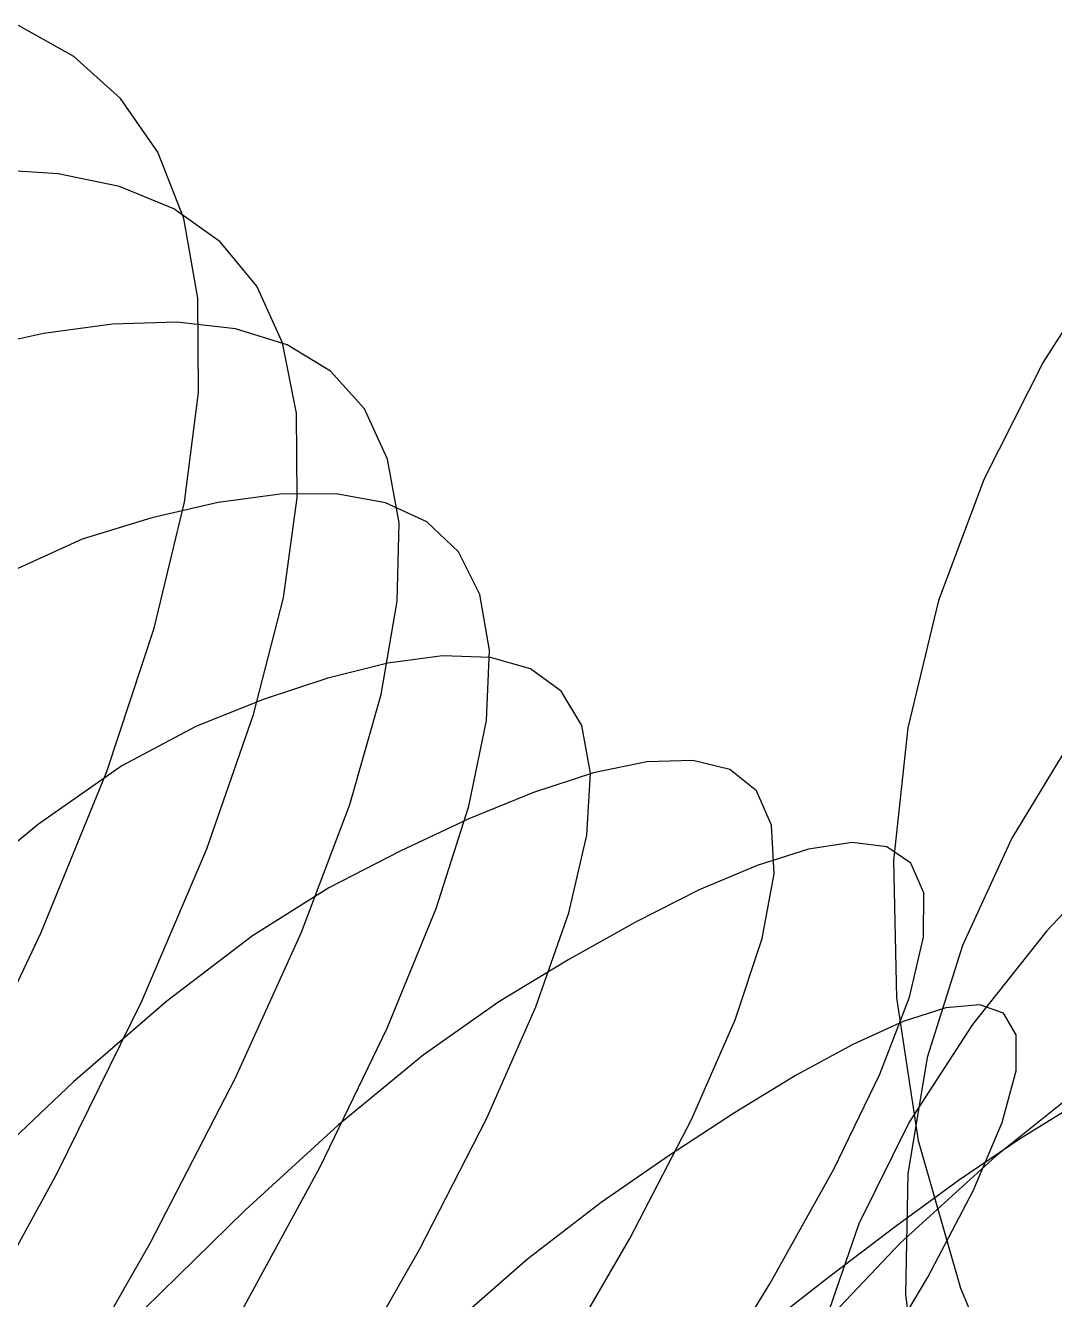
# Model space of a CAD drawing. Extents: x -607 to 1285, y -867 to 355.
# Drawn here: x 522.3 to 629, y -170.7 to -38.7 of the extents above; entities that cross this region are included whole.
import ezdxf

# ---------------------------------------------------------------- set-up
doc = ezdxf.new("R2010")
doc.units = 0
for name, color, linetype in [('0_10086', 7, 'CONTINUOUS'), ('0_10087', 7, 'CONTINUOUS'), ('0_10088', 7, 'CONTINUOUS'), ('0_10089', 7, 'CONTINUOUS'), ('0_10090', 7, 'CONTINUOUS'), ('0_10091', 7, 'CONTINUOUS'), ('0_10092', 7, 'CONTINUOUS'), ('0_10093', 7, 'CONTINUOUS'), ('0_10094', 7, 'CONTINUOUS'), ('0_4844', 7, 'CONTINUOUS'), ('0_4845', 7, 'CONTINUOUS'), ('0_4846', 7, 'CONTINUOUS'), ('0_4847', 7, 'CONTINUOUS'), ('0_4848', 7, 'CONTINUOUS'), ('0_4849', 7, 'CONTINUOUS'), ('0_4850', 7, 'CONTINUOUS'), ('0_4851', 7, 'CONTINUOUS'), ('0_4852', 7, 'CONTINUOUS'), ('0_4853', 7, 'CONTINUOUS'), ('0_4854', 7, 'CONTINUOUS'), ('0_4947', 7, 'CONTINUOUS'), ('0_4948', 7, 'CONTINUOUS'), ('0_4949', 7, 'CONTINUOUS'), ('0_4950', 7, 'CONTINUOUS'), ('0_4951', 7, 'CONTINUOUS'), ('0_4952', 7, 'CONTINUOUS'), ('0_4953', 7, 'CONTINUOUS'), ('0_4954', 7, 'CONTINUOUS'), ('0_4955', 7, 'CONTINUOUS'), ('0_4956', 7, 'CONTINUOUS'), ('0_4957', 7, 'CONTINUOUS'), ('0_4958', 7, 'CONTINUOUS'), ('0_4959', 7, 'CONTINUOUS'), ('0_4960', 7, 'CONTINUOUS'), ('0_5051', 7, 'CONTINUOUS'), ('0_5052', 7, 'CONTINUOUS'), ('0_5053', 7, 'CONTINUOUS'), ('0_5054', 7, 'CONTINUOUS'), ('0_5055', 7, 'CONTINUOUS'), ('0_5056', 7, 'CONTINUOUS'), ('0_5057', 7, 'CONTINUOUS'), ('0_5058', 7, 'CONTINUOUS'), ('0_5059', 7, 'CONTINUOUS'), ('0_5060', 7, 'CONTINUOUS'), ('0_5061', 7, 'CONTINUOUS'), ('0_5062', 7, 'CONTINUOUS'), ('0_5063', 7, 'CONTINUOUS'), ('0_5064', 7, 'CONTINUOUS'), ('0_5065', 7, 'CONTINUOUS'), ('0_5066', 7, 'CONTINUOUS'), ('0_5156', 7, 'CONTINUOUS'), ('0_5157', 7, 'CONTINUOUS'), ('0_5158', 7, 'CONTINUOUS'), ('0_5159', 7, 'CONTINUOUS'), ('0_5160', 7, 'CONTINUOUS'), ('0_5161', 7, 'CONTINUOUS'), ('0_5162', 7, 'CONTINUOUS'), ('0_5163', 7, 'CONTINUOUS'), ('0_5164', 7, 'CONTINUOUS'), ('0_5165', 7, 'CONTINUOUS'), ('0_5166', 7, 'CONTINUOUS'), ('0_5167', 7, 'CONTINUOUS'), ('0_5168', 7, 'CONTINUOUS'), ('0_5169', 7, 'CONTINUOUS'), ('0_5170', 7, 'CONTINUOUS'), ('0_5171', 7, 'CONTINUOUS'), ('0_5172', 7, 'CONTINUOUS'), ('0_5259', 7, 'CONTINUOUS'), ('0_5260', 7, 'CONTINUOUS'), ('0_5261', 7, 'CONTINUOUS'), ('0_5262', 7, 'CONTINUOUS'), ('0_5263', 7, 'CONTINUOUS'), ('0_5264', 7, 'CONTINUOUS'), ('0_5265', 7, 'CONTINUOUS'), ('0_5266', 7, 'CONTINUOUS'), ('0_5267', 7, 'CONTINUOUS'), ('0_5268', 7, 'CONTINUOUS'), ('0_5269', 7, 'CONTINUOUS'), ('0_5270', 7, 'CONTINUOUS'), ('0_5271', 7, 'CONTINUOUS'), ('0_5272', 7, 'CONTINUOUS'), ('0_5273', 7, 'CONTINUOUS'), ('0_5274', 7, 'CONTINUOUS'), ('0_5275', 7, 'CONTINUOUS'), ('0_5276', 7, 'CONTINUOUS'), ('0_5362', 7, 'CONTINUOUS'), ('0_5363', 7, 'CONTINUOUS'), ('0_5364', 7, 'CONTINUOUS'), ('0_5365', 7, 'CONTINUOUS'), ('0_5366', 7, 'CONTINUOUS'), ('0_5367', 7, 'CONTINUOUS'), ('0_5368', 7, 'CONTINUOUS'), ('0_5369', 7, 'CONTINUOUS'), ('0_5370', 7, 'CONTINUOUS'), ('0_5371', 7, 'CONTINUOUS'), ('0_5372', 7, 'CONTINUOUS'), ('0_5373', 7, 'CONTINUOUS'), ('0_5374', 7, 'CONTINUOUS'), ('0_5375', 7, 'CONTINUOUS'), ('0_5376', 7, 'CONTINUOUS'), ('0_5377', 7, 'CONTINUOUS'), ('0_5378', 7, 'CONTINUOUS'), ('0_5379', 7, 'CONTINUOUS'), ('0_5380', 7, 'CONTINUOUS'), ('0_5465', 7, 'CONTINUOUS'), ('0_5466', 7, 'CONTINUOUS'), ('0_5467', 7, 'CONTINUOUS'), ('0_5468', 7, 'CONTINUOUS'), ('0_5469', 7, 'CONTINUOUS'), ('0_5470', 7, 'CONTINUOUS'), ('0_5471', 7, 'CONTINUOUS'), ('0_5472', 7, 'CONTINUOUS'), ('0_5473', 7, 'CONTINUOUS'), ('0_5474', 7, 'CONTINUOUS'), ('0_5475', 7, 'CONTINUOUS'), ('0_5476', 7, 'CONTINUOUS'), ('0_5477', 7, 'CONTINUOUS'), ('0_5478', 7, 'CONTINUOUS'), ('0_5479', 7, 'CONTINUOUS'), ('0_5480', 7, 'CONTINUOUS'), ('0_5481', 7, 'CONTINUOUS'), ('0_5482', 7, 'CONTINUOUS'), ('0_5483', 7, 'CONTINUOUS'), ('0_5484', 7, 'CONTINUOUS'), ('0_5570', 7, 'CONTINUOUS'), ('0_5571', 7, 'CONTINUOUS'), ('0_5572', 7, 'CONTINUOUS'), ('0_5573', 7, 'CONTINUOUS'), ('0_5574', 7, 'CONTINUOUS'), ('0_5575', 7, 'CONTINUOUS'), ('0_5576', 7, 'CONTINUOUS'), ('0_5577', 7, 'CONTINUOUS'), ('0_5578', 7, 'CONTINUOUS'), ('0_5579', 7, 'CONTINUOUS'), ('0_5580', 7, 'CONTINUOUS'), ('0_5581', 7, 'CONTINUOUS'), ('0_5582', 7, 'CONTINUOUS'), ('0_5583', 7, 'CONTINUOUS'), ('0_5584', 7, 'CONTINUOUS'), ('0_5585', 7, 'CONTINUOUS'), ('0_5586', 7, 'CONTINUOUS'), ('0_5683', 7, 'CONTINUOUS'), ('0_5684', 7, 'CONTINUOUS'), ('0_5685', 7, 'CONTINUOUS'), ('0_5686', 7, 'CONTINUOUS'), ('0_5687', 7, 'CONTINUOUS'), ('0_9772', 7, 'CONTINUOUS'), ('0_9773', 7, 'CONTINUOUS'), ('0_9774', 7, 'CONTINUOUS'), ('0_9877', 7, 'CONTINUOUS'), ('0_9878', 7, 'CONTINUOUS'), ('0_9879', 7, 'CONTINUOUS'), ('0_9880', 7, 'CONTINUOUS'), ('0_9881', 7, 'CONTINUOUS'), ('0_9983', 7, 'CONTINUOUS'), ('0_9984', 7, 'CONTINUOUS'), ('0_9985', 7, 'CONTINUOUS'), ('0_9986', 7, 'CONTINUOUS'), ('0_9987', 7, 'CONTINUOUS'), ('0_9988', 7, 'CONTINUOUS')]:
    doc.layers.add(name, color=color, linetype=linetype)

msp = doc.modelspace()

# ---------------------------------------------------------------- linework, layer by layer
at = {"layer": '0_10086'}
msp.add_polyline3d([(635.1339, -62.0864, -3219.401), (627.7776, -73.592, -3222.9226)], dxfattribs=at)
at = {"layer": '0_10087'}
msp.add_polyline3d([(627.7776, -73.592, -3222.9226), (621.6699, -85.6677, -3224.8855)], dxfattribs=at)
at = {"layer": '0_10088'}
msp.add_polyline3d([(621.6699, -85.6677, -3224.8855), (616.953, -98.3036, -3225.1406)], dxfattribs=at)
at = {"layer": '0_10089'}
msp.add_polyline3d([(616.953, -98.3036, -3225.1406), (613.7693, -111.4895, -3223.5386)], dxfattribs=at)
at = {"layer": '0_10090'}
msp.add_polyline3d([(613.7693, -111.4895, -3223.5386), (612.2611, -125.2155, -3219.9302)], dxfattribs=at)
at = {"layer": '0_10091'}
msp.add_polyline3d([(612.2611, -125.2155, -3219.9302), (612.5709, -139.4713, -3214.1667)], dxfattribs=at)
at = {"layer": '0_10092'}
msp.add_polyline3d([(612.5709, -139.4713, -3214.1667), (614.8409, -154.2468, -3206.0989)], dxfattribs=at)
at = {"layer": '0_10093'}
msp.add_polyline3d([(614.8409, -154.2468, -3206.0989), (619.2136, -169.5322, -3195.5774)], dxfattribs=at)
at = {"layer": '0_10094'}
msp.add_polyline3d([(619.2136, -169.5322, -3195.5774), (625.8312, -185.3174, -3182.4534)], dxfattribs=at)
at = {"layer": '0_4844'}
msp.add_polyline3d([(515.0367, -151.477, -2790.1113), (523.9143, -132.7548, -2765.6565)], dxfattribs=at)
at = {"layer": '0_4845'}
msp.add_polyline3d([(523.9143, -132.7548, -2765.6565), (530.7433, -116.0164, -2740.853)], dxfattribs=at)
at = {"layer": '0_4846'}
msp.add_polyline3d([(530.7433, -116.0164, -2740.853), (535.6545, -101.1652, -2715.8005)], dxfattribs=at)
at = {"layer": '0_4847'}
msp.add_polyline3d([(535.6545, -101.1652, -2715.8005), (538.7788, -88.1046, -2690.5984)], dxfattribs=at)
at = {"layer": '0_4848'}
msp.add_polyline3d([(538.7788, -88.1046, -2690.5984), (540.2469, -76.738, -2665.346)], dxfattribs=at)
at = {"layer": '0_4849'}
msp.add_polyline3d([(540.2469, -76.738, -2665.346), (540.1898, -66.9688, -2640.1426)], dxfattribs=at)
at = {"layer": '0_4850'}
msp.add_polyline3d([(540.1898, -66.9688, -2640.1426), (538.7382, -58.7005, -2615.0881)], dxfattribs=at)
at = {"layer": '0_4851'}
msp.add_polyline3d([(538.7382, -58.7005, -2615.0881), (536.023, -51.8362, -2590.2815)], dxfattribs=at)
at = {"layer": '0_4852'}
msp.add_polyline3d([(536.023, -51.8362, -2590.2815), (532.1751, -46.2797, -2565.8225)], dxfattribs=at)
at = {"layer": '0_4853'}
msp.add_polyline3d([(532.1751, -46.2797, -2565.8225), (527.3251, -41.9341, -2541.8105)], dxfattribs=at)
at = {"layer": '0_4854'}
msp.add_polyline3d([(527.3251, -41.9341, -2541.8105), (521.604, -38.7029, -2518.3447)], dxfattribs=at)
at = {"layer": '0_4947'}
msp.add_polyline3d([(514.6792, -177.5713, -2797.9287), (525.6089, -157.6318, -2773.9126)], dxfattribs=at)
at = {"layer": '0_4948'}
msp.add_polyline3d([(525.6089, -157.6318, -2773.9126), (534.3789, -139.8105, -2749.5544)], dxfattribs=at)
at = {"layer": '0_4949'}
msp.add_polyline3d([(534.3789, -139.8105, -2749.5544), (541.1201, -124.0041, -2724.9448)], dxfattribs=at)
at = {"layer": '0_4950'}
msp.add_polyline3d([(541.1201, -124.0041, -2724.9448), (545.9631, -110.1096, -2700.1746)], dxfattribs=at)
at = {"layer": '0_4951'}
msp.add_polyline3d([(545.9631, -110.1096, -2700.1746), (549.0386, -98.0237, -2675.3345)], dxfattribs=at)
at = {"layer": '0_4952'}
msp.add_polyline3d([(549.0386, -98.0237, -2675.3345), (550.4772, -87.6435, -2650.5146)], dxfattribs=at)
at = {"layer": '0_4953'}
msp.add_polyline3d([(550.4772, -87.6435, -2650.5146), (550.4098, -78.8658, -2625.8064)], dxfattribs=at)
at = {"layer": '0_4954'}
msp.add_polyline3d([(550.4098, -78.8658, -2625.8064), (548.9669, -71.5873, -2601.3)], dxfattribs=at)
at = {"layer": '0_4955'}
msp.add_polyline3d([(548.9669, -71.5873, -2601.3), (546.2793, -65.7051, -2577.0864)], dxfattribs=at)
at = {"layer": '0_4956'}
msp.add_polyline3d([(546.2793, -65.7051, -2577.0864), (542.4776, -61.116, -2553.2563)], dxfattribs=at)
at = {"layer": '0_4957'}
msp.add_polyline3d([(542.4776, -61.116, -2553.2563), (537.6926, -57.7169, -2529.9001)], dxfattribs=at)
at = {"layer": '0_4958'}
msp.add_polyline3d([(537.6926, -57.7169, -2529.9001), (532.0549, -55.4046, -2507.1086)], dxfattribs=at)
at = {"layer": '0_4959'}
msp.add_polyline3d([(532.0549, -55.4046, -2507.1086), (525.6954, -54.0761, -2484.9727)], dxfattribs=at)
at = {"layer": '0_4960'}
msp.add_polyline3d([(525.6954, -54.0761, -2484.9727), (518.7446, -53.6281, -2463.5828)], dxfattribs=at)
at = {"layer": '0_5051'}
msp.add_polyline3d([(524.2654, -184.1302, -2780.8684), (535.2218, -164.884, -2756.8518)], dxfattribs=at)
at = {"layer": '0_5052'}
msp.add_polyline3d([(535.2218, -164.884, -2756.8518), (544.0671, -147.7553, -2732.5903)], dxfattribs=at)
at = {"layer": '0_5053'}
msp.add_polyline3d([(544.0671, -147.7553, -2732.5903), (550.9269, -132.6403, -2708.168)], dxfattribs=at)
at = {"layer": '0_5054'}
msp.add_polyline3d([(550.9269, -132.6403, -2708.168), (555.9272, -119.4356, -2683.6685)], dxfattribs=at)
at = {"layer": '0_5055'}
msp.add_polyline3d([(555.9272, -119.4356, -2683.6685), (559.1938, -108.0375, -2659.1758)], dxfattribs=at)
at = {"layer": '0_5056'}
msp.add_polyline3d([(559.1938, -108.0375, -2659.1758), (560.8525, -98.3424, -2634.774)], dxfattribs=at)
at = {"layer": '0_5057'}
msp.add_polyline3d([(560.8525, -98.3424, -2634.774), (561.029, -90.2468, -2610.5461)], dxfattribs=at)
at = {"layer": '0_5058'}
msp.add_polyline3d([(561.029, -90.2468, -2610.5461), (559.8494, -83.6472, -2586.577)], dxfattribs=at)
at = {"layer": '0_5059'}
msp.add_polyline3d([(559.8494, -83.6472, -2586.577), (557.4392, -78.4398, -2562.9497)], dxfattribs=at)
at = {"layer": '0_5060'}
msp.add_polyline3d([(557.4392, -78.4398, -2562.9497), (553.9245, -74.5213, -2539.7485)], dxfattribs=at)
at = {"layer": '0_5061'}
msp.add_polyline3d([(553.9245, -74.5213, -2539.7485), (549.4309, -71.7879, -2517.0571)], dxfattribs=at)
at = {"layer": '0_5062'}
msp.add_polyline3d([(549.4309, -71.7879, -2517.0571), (544.0843, -70.1362, -2494.9595)], dxfattribs=at)
at = {"layer": '0_5063'}
msp.add_polyline3d([(544.0843, -70.1362, -2494.9595), (538.0106, -69.4625, -2473.539)], dxfattribs=at)
at = {"layer": '0_5064'}
msp.add_polyline3d([(538.0106, -69.4625, -2473.539), (531.3356, -69.6632, -2452.88)], dxfattribs=at)
at = {"layer": '0_5065'}
msp.add_polyline3d([(531.3356, -69.6632, -2452.88), (524.1851, -70.6348, -2433.066)], dxfattribs=at)
at = {"layer": '0_5066'}
msp.add_polyline3d([(524.1851, -70.6348, -2433.066), (516.6848, -72.2737, -2414.1812)], dxfattribs=at)
at = {"layer": '0_5156'}
msp.add_polyline3d([(543.9386, -173.3441, -2739.1694), (552.8441, -156.9571, -2715.1787)], dxfattribs=at)
at = {"layer": '0_5157'}
msp.add_polyline3d([(552.8441, -156.9571, -2715.1787), (559.7861, -142.6108, -2691.154)], dxfattribs=at)
at = {"layer": '0_5158'}
msp.add_polyline3d([(559.7861, -142.6108, -2691.154), (564.8895, -130.1957, -2667.1658)], dxfattribs=at)
at = {"layer": '0_5159'}
msp.add_polyline3d([(564.8895, -130.1957, -2667.1658), (568.2792, -119.6023, -2643.2847)], dxfattribs=at)
at = {"layer": '0_5160'}
msp.add_polyline3d([(568.2792, -119.6023, -2643.2847), (570.0802, -110.7208, -2619.581)], dxfattribs=at)
at = {"layer": '0_5161'}
msp.add_polyline3d([(570.0802, -110.7208, -2619.581), (570.4174, -103.4415, -2596.1257)], dxfattribs=at)
at = {"layer": '0_5162'}
msp.add_polyline3d([(570.4174, -103.4415, -2596.1257), (569.4157, -97.6548, -2572.9895)], dxfattribs=at)
at = {"layer": '0_5163'}
msp.add_polyline3d([(569.4157, -97.6548, -2572.9895), (567.2001, -93.2512, -2550.243)], dxfattribs=at)
at = {"layer": '0_5164'}
msp.add_polyline3d([(567.2001, -93.2512, -2550.243), (563.8956, -90.1209, -2527.9563)], dxfattribs=at)
at = {"layer": '0_5165'}
msp.add_polyline3d([(563.8956, -90.1209, -2527.9563), (559.6271, -88.1543, -2506.2007)], dxfattribs=at)
at = {"layer": '0_5166'}
msp.add_polyline3d([(559.6271, -88.1543, -2506.2007), (554.5194, -87.2418, -2485.0464)], dxfattribs=at)
at = {"layer": '0_5167'}
msp.add_polyline3d([(554.5194, -87.2418, -2485.0464), (548.6976, -87.2736, -2464.564)], dxfattribs=at)
at = {"layer": '0_5168'}
msp.add_polyline3d([(548.6976, -87.2736, -2464.564), (542.2866, -88.1402, -2444.8245)], dxfattribs=at)
at = {"layer": '0_5169'}
msp.add_polyline3d([(542.2866, -88.1402, -2444.8245), (535.4114, -89.732, -2425.8982)], dxfattribs=at)
at = {"layer": '0_5170'}
msp.add_polyline3d([(535.4114, -89.732, -2425.8982), (528.1967, -91.9391, -2407.8557)], dxfattribs=at)
at = {"layer": '0_5171'}
msp.add_polyline3d([(528.1967, -91.9391, -2407.8557), (528.1968, -91.9391, -2407.8557)], dxfattribs=at)
at = {"layer": '0_5172'}
msp.add_polyline3d([(528.1968, -91.9391, -2407.8557), (520.3237, -95.5245, -2392.1511)], dxfattribs=at)
at = {"layer": '0_5259'}
msp.add_polyline3d([(554.2451, -181.1577, -2723.394), (563.1453, -165.5444, -2699.6392)], dxfattribs=at)
at = {"layer": '0_5260'}
msp.add_polyline3d([(563.1453, -165.5444, -2699.6392), (570.0944, -151.9998, -2675.9697)], dxfattribs=at)
at = {"layer": '0_5261'}
msp.add_polyline3d([(570.0944, -151.9998, -2675.9697), (575.2179, -140.4077, -2652.4443)], dxfattribs=at)
at = {"layer": '0_5262'}
msp.add_polyline3d([(575.2179, -140.4077, -2652.4443), (578.6412, -130.6521, -2629.121)], dxfattribs=at)
at = {"layer": '0_5263'}
msp.add_polyline3d([(578.6412, -130.6521, -2629.121), (580.49, -122.6168, -2606.0588)], dxfattribs=at)
at = {"layer": '0_5264'}
msp.add_polyline3d([(580.49, -122.6168, -2606.0588), (580.8893, -116.1859, -2583.316)], dxfattribs=at)
at = {"layer": '0_5265'}
msp.add_polyline3d([(580.8893, -116.1859, -2583.316), (579.9648, -111.2432, -2560.9507)], dxfattribs=at)
at = {"layer": '0_5266'}
msp.add_polyline3d([(579.9648, -111.2432, -2560.9507), (577.8419, -107.6725, -2539.0215)], dxfattribs=at)
at = {"layer": '0_5267'}
msp.add_polyline3d([(577.8419, -107.6725, -2539.0215), (574.6461, -105.3579, -2517.5867)], dxfattribs=at)
at = {"layer": '0_5268'}
msp.add_polyline3d([(574.6461, -105.3579, -2517.5867), (570.5026, -104.1832, -2496.7048)], dxfattribs=at)
at = {"layer": '0_5269'}
msp.add_polyline3d([(570.5026, -104.1832, -2496.7048), (565.5369, -104.0325, -2476.4346)], dxfattribs=at)
at = {"layer": '0_5270'}
msp.add_polyline3d([(565.5369, -104.0325, -2476.4346), (559.8744, -104.7894, -2456.834)], dxfattribs=at)
at = {"layer": '0_5271'}
msp.add_polyline3d([(559.8744, -104.7894, -2456.834), (553.6405, -106.3381, -2437.9617)], dxfattribs=at)
at = {"layer": '0_5272'}
msp.add_polyline3d([(553.6405, -106.3381, -2437.9617), (546.9608, -108.5624, -2419.8762)], dxfattribs=at)
at = {"layer": '0_5273'}
msp.add_polyline3d([(546.9608, -108.5624, -2419.8762), (539.9606, -111.3462, -2402.6357)], dxfattribs=at)
at = {"layer": '0_5274'}
msp.add_polyline3d([(539.9606, -111.3462, -2402.6357), (532.3109, -115.4153, -2387.681)], dxfattribs=at)
at = {"layer": '0_5275'}
msp.add_polyline3d([(532.3109, -115.4153, -2387.681), (523.6635, -121.4551, -2376.2231)], dxfattribs=at)
at = {"layer": '0_5276'}
msp.add_polyline3d([(523.6635, -121.4551, -2376.2231), (514.1141, -129.2897, -2367.976)], dxfattribs=at)
at = {"layer": '0_5362'}
msp.add_polyline3d([(576.5463, -178.8552, -2716.6836), (584.941, -164.3947, -2692.6328)], dxfattribs=at)
at = {"layer": '0_5363'}
msp.add_polyline3d([(584.941, -164.3947, -2692.6328), (591.339, -152.069, -2668.7166)], dxfattribs=at)
at = {"layer": '0_5364'}
msp.add_polyline3d([(591.339, -152.069, -2668.7166), (595.8743, -141.7507, -2644.9932)], dxfattribs=at)
at = {"layer": '0_5365'}
msp.add_polyline3d([(595.8743, -141.7507, -2644.9932), (598.6805, -133.3121, -2621.5205)], dxfattribs=at)
at = {"layer": '0_5366'}
msp.add_polyline3d([(598.6805, -133.3121, -2621.5205), (599.892, -126.6259, -2598.3572)], dxfattribs=at)
at = {"layer": '0_5367'}
msp.add_polyline3d([(599.892, -126.6259, -2598.3572), (599.6426, -121.5642, -2575.561)], dxfattribs=at)
at = {"layer": '0_5368'}
msp.add_polyline3d([(599.6426, -121.5642, -2575.561), (598.0663, -117.9997, -2553.1907)], dxfattribs=at)
at = {"layer": '0_5369'}
msp.add_polyline3d([(598.0663, -117.9997, -2553.1907), (595.2972, -115.8047, -2531.3037)], dxfattribs=at)
at = {"layer": '0_5370'}
msp.add_polyline3d([(595.2972, -115.8047, -2531.3037), (591.4694, -114.8516, -2509.9585)], dxfattribs=at)
at = {"layer": '0_5371'}
msp.add_polyline3d([(591.4694, -114.8516, -2509.9585), (586.7164, -115.013, -2489.2134)], dxfattribs=at)
at = {"layer": '0_5372'}
msp.add_polyline3d([(586.7164, -115.013, -2489.2134), (581.1727, -116.1612, -2469.1265)], dxfattribs=at)
at = {"layer": '0_5373'}
msp.add_polyline3d([(581.1727, -116.1612, -2469.1265), (574.9722, -118.1686, -2449.7559)], dxfattribs=at)
at = {"layer": '0_5374'}
msp.add_polyline3d([(574.9722, -118.1686, -2449.7559), (568.2488, -120.9078, -2431.1597)], dxfattribs=at)
at = {"layer": '0_5375'}
msp.add_polyline3d([(568.2488, -120.9078, -2431.1597), (561.1363, -124.2511, -2413.3962)], dxfattribs=at)
at = {"layer": '0_5376'}
msp.add_polyline3d([(561.1363, -124.2511, -2413.3962), (553.7692, -128.071, -2396.5237)], dxfattribs=at)
at = {"layer": '0_5377'}
msp.add_polyline3d([(553.7692, -128.071, -2396.5237), (545.8318, -133.0352, -2381.9792)], dxfattribs=at)
at = {"layer": '0_5378'}
msp.add_polyline3d([(545.8318, -133.0352, -2381.9792), (536.9794, -139.7885, -2370.9675)], dxfattribs=at)
at = {"layer": '0_5379'}
msp.add_polyline3d([(536.9794, -139.7885, -2370.9675), (527.3008, -148.1696, -2363.1992)], dxfattribs=at)
at = {"layer": '0_5380'}
msp.add_polyline3d([(527.3008, -148.1696, -2363.1992), (516.8851, -158.0169, -2358.3843)], dxfattribs=at)
at = {"layer": '0_5465'}
msp.add_polyline3d([(590.8486, -183.1249, -2701.9182), (599.4578, -169.1025, -2677.729)], dxfattribs=at)
at = {"layer": '0_5466'}
msp.add_polyline3d([(599.4578, -169.1025, -2677.729), (606.0865, -157.2227, -2653.7654)], dxfattribs=at)
at = {"layer": '0_5467'}
msp.add_polyline3d([(606.0865, -157.2227, -2653.7654), (610.8652, -147.3579, -2630.0818)], dxfattribs=at)
at = {"layer": '0_5468'}
msp.add_polyline3d([(610.8652, -147.3579, -2630.0818), (613.9243, -139.3812, -2606.7314)], dxfattribs=at)
at = {"layer": '0_5469'}
msp.add_polyline3d([(613.9243, -139.3812, -2606.7314), (615.3942, -133.1654, -2583.769)], dxfattribs=at)
at = {"layer": '0_5470'}
msp.add_polyline3d([(615.3942, -133.1654, -2583.769), (615.4053, -128.5834, -2561.2483)], dxfattribs=at)
at = {"layer": '0_5471'}
msp.add_polyline3d([(615.4053, -128.5834, -2561.2483), (614.0881, -125.5081, -2539.2231)], dxfattribs=at)
at = {"layer": '0_5472'}
msp.add_polyline3d([(614.0881, -125.5081, -2539.2231), (611.5732, -123.8124, -2517.7473)], dxfattribs=at)
at = {"layer": '0_5473'}
msp.add_polyline3d([(611.5732, -123.8124, -2517.7473), (607.9908, -123.3689, -2496.8752)], dxfattribs=at)
at = {"layer": '0_5474'}
msp.add_polyline3d([(607.9908, -123.3689, -2496.8752), (603.4716, -124.0508, -2476.6606)], dxfattribs=at)
at = {"layer": '0_5475'}
msp.add_polyline3d([(603.4716, -124.0508, -2476.6606), (598.1458, -125.7308, -2457.1572)], dxfattribs=at)
at = {"layer": '0_5476'}
msp.add_polyline3d([(598.1458, -125.7308, -2457.1572), (592.1438, -128.2817, -2438.4194)], dxfattribs=at)
at = {"layer": '0_5477'}
msp.add_polyline3d([(592.1438, -128.2817, -2438.4194), (585.5963, -131.5767, -2420.501)], dxfattribs=at)
at = {"layer": '0_5478'}
msp.add_polyline3d([(585.5963, -131.5767, -2420.501), (578.6335, -135.4883, -2403.4558)], dxfattribs=at)
at = {"layer": '0_5479'}
msp.add_polyline3d([(578.6335, -135.4883, -2403.4558), (571.3861, -139.8894, -2387.338)], dxfattribs=at)
at = {"layer": '0_5480'}
msp.add_polyline3d([(571.3861, -139.8894, -2387.338), (571.3862, -139.8894, -2387.3381)], dxfattribs=at)
at = {"layer": '0_5481'}
msp.add_polyline3d([(571.3862, -139.8894, -2387.3381), (563.5343, -145.407, -2373.5684)], dxfattribs=at)
at = {"layer": '0_5482'}
msp.add_polyline3d([(563.5343, -145.407, -2373.5684), (554.7325, -152.6481, -2363.3376)], dxfattribs=at)
at = {"layer": '0_5483'}
msp.add_polyline3d([(554.7325, -152.6481, -2363.3376), (545.0731, -161.4563, -2356.3547)], dxfattribs=at)
at = {"layer": '0_5484'}
msp.add_polyline3d([(545.0731, -161.4563, -2356.3547), (534.648, -171.6752, -2352.3286)], dxfattribs=at)
at = {"layer": '0_5570'}
msp.add_polyline3d([(609.3107, -179.3866, -2664.4958), (615.8422, -168.4115, -2641.1538)], dxfattribs=at)
at = {"layer": '0_5571'}
msp.add_polyline3d([(615.8422, -168.4115, -2641.1538), (620.5455, -159.4473, -2618.1917)], dxfattribs=at)
at = {"layer": '0_5572'}
msp.add_polyline3d([(620.5455, -159.4473, -2618.1917), (623.5514, -152.3622, -2595.6506)], dxfattribs=at)
at = {"layer": '0_5573'}
msp.add_polyline3d([(623.5514, -152.3622, -2595.6506), (624.9906, -147.0242, -2573.5718)], dxfattribs=at)
at = {"layer": '0_5574'}
msp.add_polyline3d([(624.9906, -147.0242, -2573.5718), (624.9937, -143.3011, -2551.9956)], dxfattribs=at)
at = {"layer": '0_5575'}
msp.add_polyline3d([(624.9937, -143.3011, -2551.9956), (623.6916, -141.0608, -2530.9631)], dxfattribs=at)
at = {"layer": '0_5576'}
msp.add_polyline3d([(623.6916, -141.0608, -2530.9631), (621.215, -140.1714, -2510.5156)], dxfattribs=at)
at = {"layer": '0_5577'}
msp.add_polyline3d([(621.215, -140.1714, -2510.5156), (617.6945, -140.5007, -2490.6936)], dxfattribs=at)
at = {"layer": '0_5578'}
msp.add_polyline3d([(617.6945, -140.5007, -2490.6936), (613.2609, -141.9168, -2471.5386)], dxfattribs=at)
at = {"layer": '0_5579'}
msp.add_polyline3d([(613.2609, -141.9168, -2471.5386), (608.0448, -144.2875, -2453.0908)], dxfattribs=at)
at = {"layer": '0_5580'}
msp.add_polyline3d([(608.0448, -144.2875, -2453.0908), (602.177, -147.4807, -2435.3914)], dxfattribs=at)
at = {"layer": '0_5581'}
msp.add_polyline3d([(602.177, -147.4807, -2435.3914), (595.7883, -151.3645, -2418.4814)], dxfattribs=at)
at = {"layer": '0_5582'}
msp.add_polyline3d([(595.7883, -151.3645, -2418.4814), (589.0094, -155.8068, -2402.4019)], dxfattribs=at)
at = {"layer": '0_5583'}
msp.add_polyline3d([(589.0094, -155.8068, -2402.4019), (581.9708, -160.6754, -2387.1936)], dxfattribs=at)
at = {"layer": '0_5584'}
msp.add_polyline3d([(581.9708, -160.6754, -2387.1936), (581.971, -160.6754, -2387.1934)], dxfattribs=at)
at = {"layer": '0_5585'}
msp.add_polyline3d([(581.971, -160.6754, -2387.1934), (574.3483, -166.5565, -2374.2515)], dxfattribs=at)
at = {"layer": '0_5586'}
msp.add_polyline3d([(574.3483, -166.5565, -2374.2515), (565.7902, -174.027, -2364.7546)], dxfattribs=at)
at = {"layer": '0_5683'}
msp.add_polyline3d([(630.9234, -150.6625, -2463.0403), (625.3405, -154.1016, -2445.167)], dxfattribs=at)
at = {"layer": '0_5684'}
msp.add_polyline3d([(625.3405, -154.1016, -2445.167), (619.1306, -158.3228, -2428.0752)], dxfattribs=at)
at = {"layer": '0_5685'}
msp.add_polyline3d([(619.1306, -158.3228, -2428.0752), (612.4321, -163.1827, -2411.7988)], dxfattribs=at)
at = {"layer": '0_5686'}
msp.add_polyline3d([(612.4321, -163.1827, -2411.7988), (605.3835, -168.538, -2396.3718)], dxfattribs=at)
at = {"layer": '0_5687'}
msp.add_polyline3d([(605.3835, -168.538, -2396.3718), (598.1232, -174.2451, -2381.828)], dxfattribs=at)
at = {"layer": '0_9772'}
msp.add_polyline3d([(633.6002, -147.2856, -3219.573), (622.8786, -155.8781, -3227.7969)], dxfattribs=at)
at = {"layer": '0_9773'}
msp.add_polyline3d([(622.8786, -155.8781, -3227.7969), (613.0105, -164.844, -3234.854)], dxfattribs=at)
at = {"layer": '0_9774'}
msp.add_polyline3d([(613.0105, -164.844, -3234.854), (604.1538, -174.1749, -3240.566)], dxfattribs=at)
at = {"layer": '0_9877'}
msp.add_polyline3d([(636.9424, -123.2311, -3216.152), (628.1814, -132.5143, -3221.8591)], dxfattribs=at)
at = {"layer": '0_9878'}
msp.add_polyline3d([(628.1814, -132.5143, -3221.8591), (620.4533, -142.2169, -3226.214)], dxfattribs=at)
at = {"layer": '0_9879'}
msp.add_polyline3d([(620.4533, -142.2169, -3226.214), (613.9031, -152.3355, -3229.055)], dxfattribs=at)
at = {"layer": '0_9880'}
msp.add_polyline3d([(613.9031, -152.3355, -3229.055), (608.6763, -162.8655, -3230.2197)], dxfattribs=at)
at = {"layer": '0_9881'}
msp.add_polyline3d([(608.6763, -162.8655, -3230.2197), (604.918, -173.8036, -3229.5469)], dxfattribs=at)
at = {"layer": '0_9983'}
msp.add_polyline3d([(631.0081, -112.2755, -3216.1587), (624.5487, -122.9248, -3218.8525)], dxfattribs=at)
at = {"layer": '0_9984'}
msp.add_polyline3d([(624.5487, -122.9248, -3218.8525), (619.4221, -134.0427, -3219.886)], dxfattribs=at)
at = {"layer": '0_9985'}
msp.add_polyline3d([(619.4221, -134.0427, -3219.886), (615.7745, -145.6289, -3219.0984)], dxfattribs=at)
at = {"layer": '0_9986'}
msp.add_polyline3d([(615.7745, -145.6289, -3219.0984), (613.7527, -157.6831, -3216.3286)], dxfattribs=at)
at = {"layer": '0_9987'}
msp.add_polyline3d([(613.7527, -157.6831, -3216.3286), (613.5027, -170.2052, -3211.4163)], dxfattribs=at)
at = {"layer": '0_9988'}
msp.add_polyline3d([(613.5027, -170.2052, -3211.4163), (615.1711, -183.1945, -3204.1997)], dxfattribs=at)

doc.saveas('drawing.dxf')
